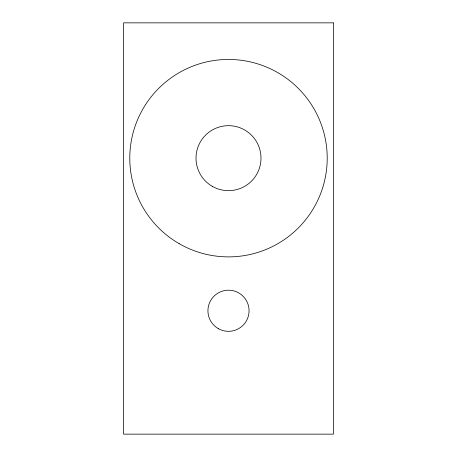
<?xml version="1.0" encoding="UTF-8"?>
<svg xmlns="http://www.w3.org/2000/svg" width="457" height="457" viewBox="0 0 457 457"><rect width="100%" height="100%" fill="white"/><g stroke="black" fill="none" stroke-linecap="round" stroke-linejoin="round"><path stroke-width="0.69" d="M333.382 22.85L123.619 22.85L123.619 434.15L333.382 434.15L333.382 22.85M212.254 186.307A32.493 32.493 0 0 0 260.993 158.168A32.493 32.493 0 0 0 212.254 130.028A32.493 32.493 0 0 0 212.254 186.307M218.218 328.572A20.565 20.565 0 0 0 249.065 310.76A20.565 20.565 0 0 0 218.218 292.948A20.565 20.565 0 0 0 218.218 328.572M179.144 243.655A98.712 98.712 0 0 0 327.212 158.168A98.712 98.712 0 0 0 179.144 72.68A98.712 98.712 0 0 0 179.144 243.655"/></g></svg>
